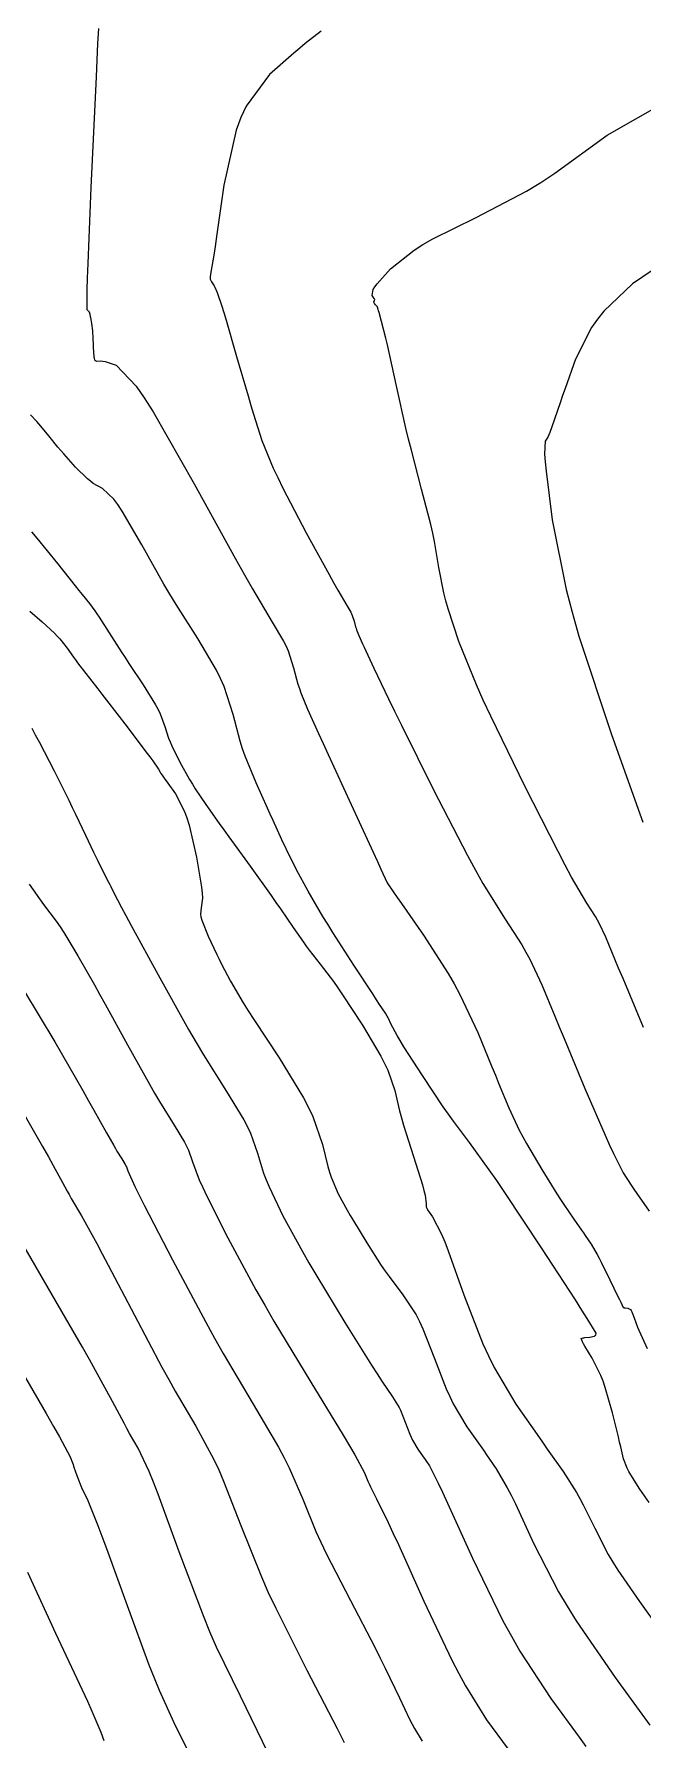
# Model space of a CAD drawing. Header units: metres. Extents: x 837475 to 838479, y 1189012 to 1191015.
# Drawn here: x 838335.7 to 838377.8, y 1189400.9 to 1189518.9 of the extents above; entities that cross this region are included whole.
import ezdxf

# ---------------------------------------------------------------- set-up
doc = ezdxf.new("R2010")
doc.units = ezdxf.units.M
doc.header["$LTSCALE"] = 0.3
doc.layers.add('COTAS 10', color=1, linetype='Continuous')
doc.layers.add('COTAS INT', color=252, linetype='Continuous')

msp = doc.modelspace()

# ---------------------------------------------------------------- linework, layer by layer
at = {"layer": 'COTAS 10'}
for points, elevation in [([(838379.231, 1189503.123), (838377.1, 1189501.672), (838375.112, 1189499.774), (838374.662, 1189499.215), (838374.256, 1189498.642), (838373.149, 1189496.455), (838372.422, 1189494.42), (838372.255, 1189493.943), (838372.103, 1189493.503), (838371.677, 1189492.228), (838371.378, 1189491.38), (838371.306, 1189491.21), (838371.239, 1189491.068), (838371.037, 1189490.788), (838371.007, 1189489.891), (838371.049, 1189489.361), (838371.113, 1189488.708), (838371.525, 1189485.331), (838372.491, 1189480.514), (838372.905, 1189478.953), (838373.382, 1189477.294), (838375.633, 1189470.482), (838377.813, 1189464.414)], 1960), ([(838335.49, 1189484.514), (838335.878, 1189484.068), (838337.308, 1189482.319), (838338.528, 1189480.764), (838338.784, 1189480.44), (838339.005, 1189480.163), (838339.505, 1189479.548), (838339.88, 1189479.046), (838340.021, 1189478.84), (838340.178, 1189478.605), (838340.882, 1189477.516), (838341.734, 1189476.186), (838341.985, 1189475.8), (838342.242, 1189475.406), (838343.226, 1189473.918), (838344.082, 1189472.541), (838344.259, 1189472.217), (838344.41, 1189471.918), (838344.737, 1189471.047), (838344.99, 1189470.237), (838345.095, 1189469.976), (838345.214, 1189469.7), (838345.77, 1189468.572), (838346.443, 1189467.371), (838346.636, 1189467.05), (838346.832, 1189466.733), (838347.565, 1189465.628), (838348.491, 1189464.32), (838348.809, 1189463.876), (838349.154, 1189463.396), (838350.62, 1189461.366), (838352.074, 1189459.34), (838352.412, 1189458.863), (838352.721, 1189458.422), (838353.602, 1189457.134), (838354.312, 1189456.106), (838354.514, 1189455.829), (838354.718, 1189455.556), (838355.474, 1189454.598), (838356.391, 1189453.381), (838356.697, 1189452.944), (838357.026, 1189452.464), (838358.401, 1189450.37), (838359.67, 1189448.231), (838359.931, 1189447.723), (838360.154, 1189447.252), (838360.633, 1189445.853), (838360.969, 1189444.446), (838361.102, 1189443.969), (838361.251, 1189443.455), (838361.934, 1189441.285), (838362.551, 1189439.314), (838362.659, 1189438.926), (838362.74, 1189438.606), (838362.806, 1189438.018), (838362.807, 1189437.79), (838362.848, 1189437.696), (838362.905, 1189437.59), (838363.256, 1189437.097), (838363.871, 1189435.919), (838364.095, 1189435.381), (838364.341, 1189434.75), (838365.425, 1189431.706), (838366.728, 1189428.33), (838367.113, 1189427.49), (838367.509, 1189426.691), (838369.026, 1189424.146), (838370.489, 1189422.045), (838370.852, 1189421.525), (838371.195, 1189421.033), (838372.28, 1189419.478), (838373.203, 1189418.038), (838373.445, 1189417.618), (838373.68, 1189417.188), (838374.478, 1189415.558), (838375.413, 1189413.752), (838375.734, 1189413.212), (838376.082, 1189412.654), (838377.565, 1189410.493), (838379.031, 1189408.453)], 1950), ([(838334.233, 1189445.533), (838336.266, 1189441.969), (838336.67, 1189441.254), (838337.006, 1189440.657), (838337.649, 1189439.484), (838337.966, 1189438.883), (838338.098, 1189438.647), (838338.248, 1189438.381), (838338.949, 1189437.168), (838340.013, 1189435.258), (838340.393, 1189434.552), (838340.809, 1189433.77), (838342.622, 1189430.305), (838344.521, 1189426.715), (838344.993, 1189425.853), (838345.442, 1189425.049), (838346.865, 1189422.622), (838348.118, 1189420.319), (838348.458, 1189419.593), (838348.796, 1189418.828), (838349.993, 1189415.749), (838351.41, 1189412.191), (838351.886, 1189411.124), (838352.398, 1189410.022), (838354.553, 1189405.749), (838356.66, 1189401.692), (838357.143, 1189400.725)], 1940)]:
    msp.add_lwpolyline(points, dxfattribs=dict(at, elevation=elevation))
at = {"layer": 'COTAS INT'}
for points, elevation in [([(838340.129, 1189519.335), (838340.076, 1189518.301), (838339.969, 1189515.994), (838339.616, 1189508.333), (838339.39, 1189503.07), (838339.353, 1189502.058), (838339.328, 1189501.241), (838339.332, 1189499.901), (838339.401, 1189499.828), (838339.417, 1189499.809), (838339.432, 1189499.791), (838339.476, 1189499.732), (838339.506, 1189499.673), (838339.514, 1189499.654), (838339.52, 1189499.635), (838339.539, 1189499.558), (838339.565, 1189499.409), (838339.576, 1189499.344), (838339.651, 1189498.914), (838339.713, 1189498.408), (838339.725, 1189498.237), (838339.736, 1189498.054), (838339.761, 1189497.282), (838339.803, 1189496.615), (838339.826, 1189496.497), (838339.853, 1189496.408), (838339.989, 1189496.327), (838340.3, 1189496.35), (838340.438, 1189496.327), (838340.597, 1189496.29), (838341.357, 1189496.05), (838342.736, 1189494.59), (838343.286, 1189493.785), (838343.908, 1189492.805), (838346.759, 1189487.818), (838349.612, 1189482.628), (838350.234, 1189481.52), (838350.784, 1189480.555), (838352.164, 1189478.262), (838352.942, 1189476.949), (838353.112, 1189476.602), (838353.262, 1189476.262), (838353.638, 1189475.096), (838353.935, 1189473.977), (838354.035, 1189473.667), (838354.143, 1189473.357), (838354.597, 1189472.237), (838355.367, 1189470.543), (838355.674, 1189469.87), (838356.022, 1189469.11), (838357.62, 1189465.629), (838359.136, 1189462.333), (838359.433, 1189461.689), (838359.677, 1189461.161), (838360.113, 1189460.225), (838360.55, 1189459.563), (838360.795, 1189459.208), (838361.093, 1189458.778), (838362.617, 1189456.605), (838364.332, 1189453.955), (838364.752, 1189453.225), (838365.147, 1189452.495), (838366.375, 1189449.872), (838367.357, 1189447.482), (838367.597, 1189446.9), (838367.824, 1189446.352), (838368.531, 1189444.661), (838369.256, 1189443.112), (838369.495, 1189442.654), (838369.75, 1189442.184), (838370.809, 1189440.381), (838371.859, 1189438.706), (838372.109, 1189438.317), (838372.341, 1189437.96), (838373.033, 1189436.941), (838373.565, 1189436.185), (838373.697, 1189435.994), (838373.823, 1189435.811), (838374.221, 1189435.217), (838374.638, 1189434.507), (838374.775, 1189434.251), (838374.922, 1189433.969), (838375.531, 1189432.738), (838376.078, 1189431.603), (838376.185, 1189431.382), (838376.273, 1189431.202), (838376.431, 1189430.889), (838376.459, 1189430.85), (838376.465, 1189430.842), (838376.47, 1189430.835), (838376.483, 1189430.822), (838376.531, 1189430.815), (838376.557, 1189430.812), (838376.59, 1189430.809), (838376.758, 1189430.797), (838376.954, 1189430.684), (838377.005, 1189430.618), (838377.053, 1189430.537), (838377.215, 1189430.12), (838377.442, 1189429.481), (838377.531, 1189429.26), (838377.632, 1189429.02), (838378.093, 1189427.996)], 1954), ([(838355.546, 1189519.161), (838354.43, 1189518.287), (838354.057, 1189517.977), (838353.656, 1189517.636), (838351.973, 1189516.157), (838350.355, 1189513.966), (838349.994, 1189513.176), (838349.67, 1189512.306), (838348.816, 1189508.504), (838348.308, 1189504.953), (838348.202, 1189504.241), (838348.112, 1189503.647), (838347.915, 1189502.485), (838347.862, 1189502.141), (838347.863, 1189502.064), (838347.87, 1189501.994), (838347.952, 1189501.805), (838348.09, 1189501.607), (838348.133, 1189501.531), (838348.177, 1189501.446), (838348.354, 1189501.063), (838348.674, 1189500.116), (838348.809, 1189499.675), (838348.964, 1189499.157), (838349.692, 1189496.641), (838350.483, 1189493.912), (838350.678, 1189493.26), (838350.863, 1189492.652), (838351.444, 1189490.831), (838352.227, 1189488.921), (838352.539, 1189488.258), (838352.892, 1189487.535), (838354.511, 1189484.44), (838356.091, 1189481.552), (838356.419, 1189480.961), (838356.7, 1189480.461), (838357.319, 1189479.406), (838357.586, 1189478.956), (838357.644, 1189478.837), (838357.695, 1189478.721), (838357.824, 1189478.322), (838357.925, 1189477.939), (838357.959, 1189477.833), (838357.996, 1189477.727), (838358.151, 1189477.344), (838358.415, 1189476.765), (838358.52, 1189476.535), (838358.639, 1189476.274), (838359.186, 1189475.084), (838360.209, 1189472.947), (838360.628, 1189472.091), (838361.107, 1189471.12), (838363.328, 1189466.656), (838365.671, 1189462.113), (838366.227, 1189461.091), (838366.743, 1189460.173), (838368.27, 1189457.709), (838369.427, 1189455.921), (838369.711, 1189455.428), (838369.977, 1189454.936), (838370.806, 1189453.166), (838371.704, 1189450.993), (838372.016, 1189450.247), (838372.354, 1189449.438), (838373.8, 1189445.995), (838375.193, 1189442.755), (838375.498, 1189442.074), (838375.767, 1189441.487), (838376.448, 1189440.147), (838376.998, 1189439.297), (838377.186, 1189439.018), (838377.389, 1189438.721), (838378.251, 1189437.493)], 1956), ([(838377.857, 1189450.207), (838376.434, 1189453.589), (838376.131, 1189454.313), (838375.866, 1189454.944), (838375.237, 1189456.459), (838374.808, 1189457.376), (838374.669, 1189457.631), (838374.523, 1189457.887), (838373.923, 1189458.813), (838372.866, 1189460.621), (838372.432, 1189461.432), (838371.935, 1189462.377), (838369.63, 1189466.913), (838367.284, 1189471.741), (838366.762, 1189472.87), (838366.295, 1189473.909), (838365.07, 1189476.913), (838364.334, 1189479.169), (838364.175, 1189479.737), (838364.036, 1189480.28), (838363.697, 1189482.034), (838363.384, 1189483.836), (838363.262, 1189484.409), (838363.123, 1189485.014), (838362.494, 1189487.464), (838361.786, 1189490.159), (838361.598, 1189490.918), (838361.414, 1189491.682), (838360.78, 1189494.487), (838360.247, 1189496.917), (838360.127, 1189497.445), (838360.019, 1189497.911), (838359.728, 1189499.068), (838359.556, 1189499.674), (838359.522, 1189499.792), (838359.494, 1189499.887), (838359.445, 1189500.051), (838359.432, 1189500.075), (838359.42, 1189500.091), (838359.391, 1189500.125), (838359.347, 1189500.174), (838359.331, 1189500.192), (838359.314, 1189500.212), (838359.238, 1189500.298), (838359.184, 1189500.388), (838359.18, 1189500.41), (838359.182, 1189500.43), (838359.228, 1189500.494), (838359.252, 1189500.581), (838359.239, 1189500.617), (838359.218, 1189500.659), (838359.072, 1189500.849), (838359.144, 1189501.27), (838359.261, 1189501.456), (838359.419, 1189501.672), (838360.341, 1189502.705), (838361.977, 1189503.999), (838362.586, 1189504.38), (838363.262, 1189504.771), (838366.268, 1189506.265), (838369.756, 1189508.088), (838370.736, 1189508.686), (838371.722, 1189509.324), (838375.335, 1189511.965), (838379.475, 1189514.3)], 1958), ([(838378.244, 1189417.34), (838377.607, 1189418.266), (838376.964, 1189419.258), (838376.831, 1189419.495), (838376.716, 1189419.715), (838376.465, 1189420.371), (838376.273, 1189421.191), (838376.196, 1189421.514), (838376.109, 1189421.879), (838375.708, 1189423.544), (838375.206, 1189425.303), (838375.055, 1189425.727), (838374.899, 1189426.123), (838374.291, 1189427.329), (838373.785, 1189428.162), (838373.693, 1189428.324), (838373.622, 1189428.457), (838373.541, 1189428.687), (838373.666, 1189428.726), (838373.724, 1189428.737), (838373.794, 1189428.748), (838374.133, 1189428.79), (838374.449, 1189428.859), (838374.504, 1189428.888), (838374.545, 1189428.92), (838374.576, 1189429.069), (838373.958, 1189430.079), (838373.591, 1189430.654), (838373.138, 1189431.357), (838370.792, 1189434.962), (838368.262, 1189438.78), (838367.693, 1189439.617), (838367.181, 1189440.358), (838365.807, 1189442.24), (838364.698, 1189443.718), (838364.353, 1189444.204), (838363.992, 1189444.725), (838362.551, 1189446.884), (838361.272, 1189448.88), (838361.014, 1189449.298), (838360.796, 1189449.656), (838360.354, 1189450.462), (838360.193, 1189450.833), (838360.152, 1189450.918), (838360.114, 1189450.994), (838359.991, 1189451.203), (838359.588, 1189451.808), (838359.374, 1189452.133), (838359.114, 1189452.527), (838357.805, 1189454.52), (838356.347, 1189456.789), (838355.995, 1189457.356), (838355.664, 1189457.897), (838354.654, 1189459.632), (838353.847, 1189461.129), (838353.644, 1189461.52), (838353.451, 1189461.901), (838352.828, 1189463.193), (838352.211, 1189464.543), (838352.022, 1189464.961), (838351.824, 1189465.397), (838351.042, 1189467.13), (838350.29, 1189468.986), (838350.111, 1189469.5), (838349.945, 1189470.014), (838349.453, 1189471.869), (838348.829, 1189473.803), (838348.58, 1189474.366), (838348.299, 1189474.941), (838347.009, 1189477.119), (838345.499, 1189479.488), (838345.078, 1189480.183), (838344.656, 1189480.896), (838343.125, 1189483.615), (838341.774, 1189485.932), (838341.465, 1189486.393), (838341.185, 1189486.775), (838340.412, 1189487.498), (838339.769, 1189487.855), (838339.571, 1189488.005), (838339.365, 1189488.177), (838338.546, 1189488.987), (838337.73, 1189489.9), (838337.524, 1189490.138), (838337.327, 1189490.37), (838336.69, 1189491.154), (838336.145, 1189491.826), (838336.007, 1189491.988), (838335.874, 1189492.139), (838335.44, 1189492.597)], 1952), ([(838335.377, 1189479.022), (838336.231, 1189478.29), (838337.088, 1189477.495), (838337.284, 1189477.293), (838337.463, 1189477.098), (838337.962, 1189476.46), (838338.395, 1189475.832), (838338.532, 1189475.645), (838338.676, 1189475.451), (838339.26, 1189474.699), (838340.082, 1189473.653), (838340.377, 1189473.273), (838340.7, 1189472.854), (838342.112, 1189471.015), (838343.421, 1189469.29), (838343.68, 1189468.943), (838343.895, 1189468.652), (838344.297, 1189468.074), (838344.402, 1189467.884), (838344.428, 1189467.839), (838344.454, 1189467.796), (838344.538, 1189467.666), (838344.728, 1189467.401), (838344.82, 1189467.273), (838344.93, 1189467.121), (838345.468, 1189466.377), (838346.086, 1189465.159), (838346.245, 1189464.709), (838346.399, 1189464.209), (838346.913, 1189461.997), (838347.257, 1189459.918), (838347.304, 1189459.502), (838347.33, 1189459.156), (838347.249, 1189458.483), (838347.188, 1189458.051), (838347.227, 1189457.857), (838347.29, 1189457.63), (838347.72, 1189456.539), (838348.314, 1189455.268), (838348.481, 1189454.928), (838348.649, 1189454.592), (838349.264, 1189453.423), (838350.157, 1189451.916), (838350.501, 1189451.368), (838350.886, 1189450.763), (838352.627, 1189448.108), (838354.312, 1189445.349), (838354.662, 1189444.68), (838354.962, 1189444.052), (838355.627, 1189442.122), (838356, 1189440.586), (838356.116, 1189440.206), (838356.239, 1189439.844), (838356.728, 1189438.701), (838357.351, 1189437.56), (838357.558, 1189437.201), (838357.779, 1189436.823), (838358.701, 1189435.301), (838359.703, 1189433.749), (838359.975, 1189433.352), (838360.245, 1189432.969), (838361.201, 1189431.705), (838362.108, 1189430.318), (838362.347, 1189429.857), (838362.582, 1189429.364), (838363.385, 1189427.305), (838364.199, 1189425.198), (838364.439, 1189424.674), (838364.686, 1189424.175), (838365.633, 1189422.587), (838366.546, 1189421.276), (838366.772, 1189420.952), (838366.986, 1189420.645), (838367.664, 1189419.674), (838368.426, 1189418.361), (838368.694, 1189417.837), (838368.986, 1189417.243), (838370.249, 1189414.521), (838371.979, 1189411.165), (838372.566, 1189410.172), (838373.2, 1189409.151), (838375.882, 1189405.233), (838378.296, 1189401.922)], 1948), ([(838335.521, 1189470.914), (838335.763, 1189470.461), (838336.019, 1189469.977), (838337.058, 1189467.967), (838338.079, 1189465.939), (838338.324, 1189465.443), (838338.552, 1189464.975), (838339.241, 1189463.521), (838339.786, 1189462.352), (838339.924, 1189462.064), (838340.057, 1189461.792), (838340.49, 1189460.937), (838340.836, 1189460.269), (838340.914, 1189460.115), (838340.984, 1189459.974), (838341.174, 1189459.577), (838341.732, 1189458.512), (838342.035, 1189457.949), (838342.401, 1189457.271), (838344.26, 1189453.856), (838346.371, 1189450.08), (838346.898, 1189449.174), (838347.399, 1189448.328), (838348.999, 1189445.778), (838350.199, 1189443.812), (838350.449, 1189443.335), (838350.663, 1189442.887), (838351.136, 1189441.513), (838351.552, 1189440.128), (838351.73, 1189439.673), (838351.935, 1189439.188), (838352.902, 1189437.181), (838354.254, 1189434.707), (838354.701, 1189433.927), (838355.181, 1189433.107), (838357.181, 1189429.805), (838359.03, 1189426.844), (838359.415, 1189426.239), (838359.744, 1189425.727), (838360.477, 1189424.654), (838360.838, 1189424.102), (838360.933, 1189423.919), (838361.026, 1189423.723), (838361.346, 1189422.905), (838361.669, 1189422.067), (838361.765, 1189421.858), (838361.863, 1189421.66), (838362.239, 1189421.029), (838362.603, 1189420.507), (838362.693, 1189420.378), (838362.778, 1189420.256), (838363.047, 1189419.871), (838363.648, 1189418.683), (838363.943, 1189418.056), (838364.293, 1189417.298), (838366.019, 1189413.484), (838368.12, 1189409.159), (838368.706, 1189408.08), (838369.294, 1189407.052), (838371.433, 1189403.767), (838373.391, 1189401.098), (838373.866, 1189400.459)], 1946), ([(838335.336, 1189460.12), (838336.33, 1189458.712), (838337.217, 1189457.556), (838337.473, 1189457.184), (838337.733, 1189456.789), (838338.712, 1189455.175), (838339.851, 1189453.158), (838340.213, 1189452.509), (838340.594, 1189451.82), (838342.138, 1189449.008), (838343.653, 1189446.289), (838344.016, 1189445.659), (838344.354, 1189445.083), (838345.37, 1189443.448), (838346.087, 1189442.275), (838346.236, 1189441.99), (838346.363, 1189441.723), (838346.646, 1189440.903), (838347.105, 1189439.669), (838347.344, 1189439.141), (838347.632, 1189438.532), (838349.075, 1189435.661), (838351.027, 1189432.06), (838351.636, 1189430.992), (838352.274, 1189429.892), (838354.825, 1189425.661), (838357.064, 1189422.001), (838357.506, 1189421.261), (838357.871, 1189420.639), (838358.546, 1189419.382), (838358.778, 1189418.815), (838358.864, 1189418.629), (838358.96, 1189418.429), (838359.382, 1189417.602), (838360.178, 1189415.963), (838360.509, 1189415.251), (838360.888, 1189414.427), (838362.653, 1189410.521), (838364.582, 1189406.441), (838365.063, 1189405.507), (838365.521, 1189404.658), (838366.984, 1189402.301), (838368.487, 1189400.275)], 1944), ([(838334.935, 1189452.825), (838337.122, 1189449.218), (838339.041, 1189445.858), (838339.454, 1189445.131), (838339.816, 1189444.493), (838340.694, 1189442.922), (838341.185, 1189442.04), (838341.302, 1189441.835), (838341.412, 1189441.649), (838341.742, 1189441.118), (838341.974, 1189440.738), (838342.022, 1189440.646), (838342.064, 1189440.559), (838342.155, 1189440.293), (838342.658, 1189439.21), (838342.958, 1189438.609), (838343.329, 1189437.876), (838345.249, 1189434.141), (838347.552, 1189429.816), (838348.165, 1189428.712), (838348.766, 1189427.648), (838350.845, 1189424.141), (838352.591, 1189421.16), (838352.982, 1189420.427), (838353.333, 1189419.734), (838354.269, 1189417.566), (838355.186, 1189415.33), (838355.525, 1189414.595), (838355.901, 1189413.809), (838357.566, 1189410.55), (838359.247, 1189407.335), (838359.632, 1189406.577), (838359.983, 1189405.876), (838360.963, 1189403.82), (838361.663, 1189402.338), (838361.838, 1189401.999), (838362.004, 1189401.691), (838362.536, 1189400.836)], 1942), ([(838351.881, 1189400.004), (838349.955, 1189403.933), (838348.309, 1189407.34), (838347.851, 1189408.399), (838347.39, 1189409.509), (838345.716, 1189413.933), (838344.258, 1189417.923), (838343.934, 1189418.759), (838343.644, 1189419.478), (838342.885, 1189421.102), (838342.287, 1189422.122), (838342.099, 1189422.46), (838341.9, 1189422.822), (838341.102, 1189424.331), (838339.937, 1189426.478), (838339.507, 1189427.243), (838339.031, 1189428.081), (838336.927, 1189431.721), (838334.88, 1189435.267)], 1938), ([(838333.903, 1189427.991), (838336.51, 1189423.501), (838337.02, 1189422.611), (838337.438, 1189421.874), (838338.183, 1189420.491), (838338.332, 1189420.088), (838338.374, 1189419.969), (838338.416, 1189419.848), (838338.572, 1189419.387), (838338.793, 1189418.802), (838338.877, 1189418.603), (838338.97, 1189418.388), (838339.387, 1189417.477), (838340.098, 1189415.745), (838340.376, 1189415.011), (838340.689, 1189414.168), (838342.116, 1189410.207), (838343.622, 1189406.119), (838343.985, 1189405.197), (838344.324, 1189404.365), (838345.357, 1189402.116), (838346.425, 1189399.927)], 1936), ([(838335.223, 1189412.525), (838337.157, 1189408.303), (838338.994, 1189404.387), (838339.364, 1189403.583), (838339.675, 1189402.9), (838340.3, 1189401.446), (838340.513, 1189400.867)], 1934)]:
    msp.add_lwpolyline(points, dxfattribs=dict(at, elevation=elevation))

doc.saveas('drawing.dxf')
